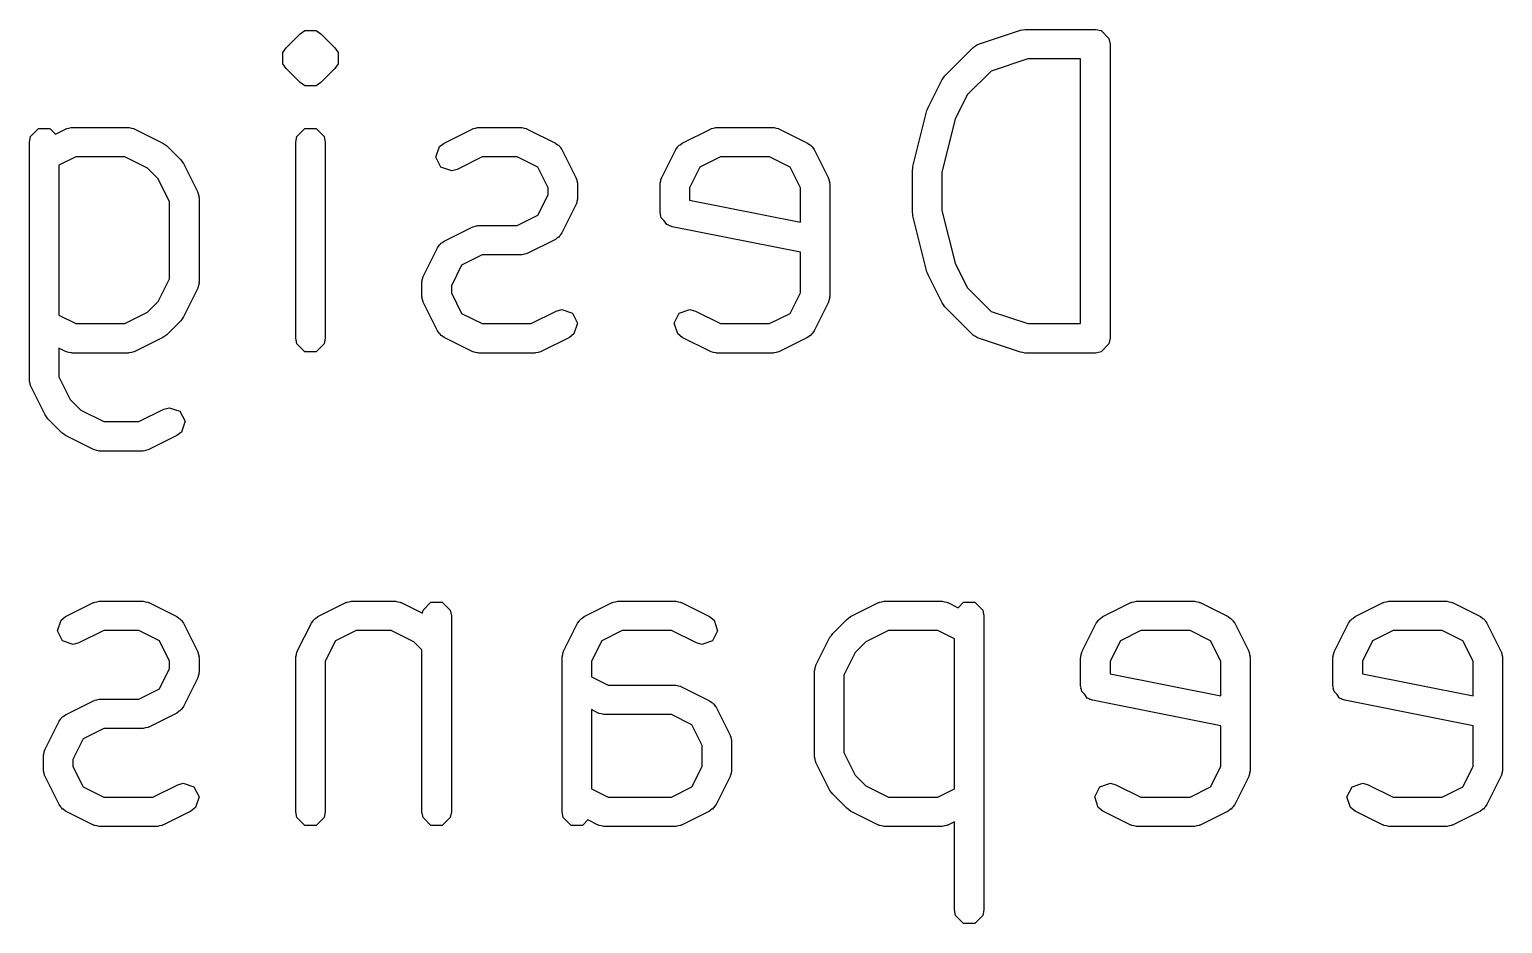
# Model space of a CAD drawing. Extents: x 104 to 228, y -134 to -58.
# Drawn here: x 177.08 to 182.08, y -120.5 to -117.46 of the extents above; entities that cross this region are included whole.
import ezdxf

# ---------------------------------------------------------------- set-up
doc = ezdxf.new("R2010")
doc.units = 0
doc.layers.add('BLACK', color=7, linetype='CONTINUOUS')

msp = doc.modelspace()

# ---------------------------------------------------------------- linework, layer by layer
at = {"layer": 'BLACK', "linetype": 'CONTINUOUS'}
for p, q in [((177.950759, -117.524739), (177.998377, -117.47712)), ((177.998377, -117.47712), (178.014598, -117.466281)), ((178.014598, -117.466281), (178.052867, -117.466281)), ((178.052867, -117.466281), (178.069088, -117.47712)), ((178.069088, -117.47712), (178.116707, -117.524738)), ((180.303637, -117.51266), (180.446493, -117.465041)), ((180.446493, -117.465041), (180.454443, -117.464038)), ((180.454443, -117.464038), (180.462305, -117.462475)), ((180.462305, -117.462475), (180.7004, -117.462475)), ((180.7004, -117.462475), (180.719534, -117.466281)), ((180.719534, -117.466281), (180.746594, -117.493341)), ((180.746594, -117.493341), (180.7504, -117.512475)), ((177.93992, -117.54096), (177.939921, -117.540959)), ((177.93992, -117.579228), (177.93992, -117.54096)), ((177.939921, -117.540959), (177.950759, -117.524739)), ((178.116707, -117.524738), (178.127546, -117.540959)), ((178.127546, -117.540959), (178.127546, -117.54096)), ((178.127546, -117.54096), (178.127546, -117.579229)), ((180.188855, -117.619977), (180.284093, -117.524739)), ((180.284093, -117.524739), (180.286174, -117.523348)), ((180.286174, -117.523348), (180.286688, -117.522321)), ((180.286688, -117.522321), (180.293653, -117.51835)), ((180.293653, -117.51835), (180.300314, -117.5139)), ((180.300314, -117.5139), (180.301462, -117.5139)), ((180.301462, -117.5139), (180.303637, -117.51266)), ((180.7504, -117.512475), (180.7504, -118.512475)), ((177.950759, -117.595449), (177.93992, -117.579228)), ((177.998377, -117.643068), (177.950759, -117.595449)), ((178.116707, -117.59545), (178.069088, -117.643068)), ((178.127546, -117.579229), (178.116707, -117.59545)), ((180.346456, -117.603795), (180.265303, -117.684949)), ((180.470418, -117.562475), (180.346456, -117.603795)), ((180.6504, -117.562475), (180.470418, -117.562475)), ((180.6504, -118.462475), (180.6504, -117.562475)), ((178.014598, -117.653907), (177.998377, -117.643068)), ((178.014599, -117.653907), (178.014598, -117.653907)), ((178.052867, -117.653907), (178.014599, -117.653907)), ((178.069088, -117.643068), (178.052867, -117.653907)), ((180.13187, -117.728209), (180.179488, -117.632972)), ((180.179488, -117.632972), (180.184403, -117.626638)), ((180.184403, -117.626638), (180.188855, -117.619977)), ((180.265303, -117.684949), (180.223767, -117.768021)), ((180.080465, -117.928919), (180.128084, -117.738443)), ((180.128084, -117.738443), (180.130423, -117.73349)), ((180.130423, -117.73349), (180.13187, -117.728209)), ((177.082778, -117.826674), (177.109838, -117.799614)), ((177.109838, -117.799614), (177.148106, -117.799614)), ((177.148106, -117.799614), (177.167002, -117.81851)), ((177.167002, -117.81851), (177.201849, -117.801087)), ((177.201849, -117.801087), (177.204264, -117.800425)), ((177.204264, -117.800425), (177.205076, -117.799614)), ((177.205076, -117.799614), (177.212937, -117.79805)), ((177.212937, -117.79805), (177.220665, -117.795934)), ((177.220665, -117.795934), (177.221753, -117.796296)), ((177.221753, -117.796296), (177.22421, -117.795808)), ((177.22421, -117.795808), (177.414686, -117.795808)), ((177.414686, -117.795808), (177.417142, -117.796296)), ((177.417142, -117.796296), (177.418231, -117.795934)), ((177.418231, -117.795934), (177.425958, -117.79805)), ((177.425958, -117.79805), (177.43382, -117.799614)), ((177.43382, -117.799614), (177.434631, -117.800425)), ((177.434631, -117.800425), (177.437047, -117.801087)), ((177.437047, -117.801087), (177.532284, -117.848705)), ((177.987539, -117.826674), (178.014599, -117.799614)), ((178.014599, -117.799614), (178.052867, -117.799614)), ((178.052867, -117.799614), (178.079927, -117.826674)), ((178.487563, -117.848706), (178.582801, -117.801087)), ((178.582801, -117.801087), (178.585216, -117.800425)), ((178.585216, -117.800425), (178.586028, -117.799614)), ((178.586028, -117.799614), (178.593889, -117.79805)), ((178.593889, -117.79805), (178.601617, -117.795934)), ((178.601617, -117.795934), (178.602705, -117.796296)), ((178.602705, -117.796296), (178.605162, -117.795808)), ((178.605162, -117.795808), (178.748019, -117.795808)), ((178.748019, -117.795808), (178.750475, -117.796296)), ((178.750475, -117.796296), (178.751564, -117.795934)), ((178.751564, -117.795934), (178.759291, -117.79805)), ((178.759291, -117.79805), (178.767153, -117.799614)), ((178.767153, -117.799614), (178.767964, -117.800425)), ((178.767964, -117.800425), (178.77038, -117.801087)), ((178.77038, -117.801087), (178.865617, -117.848705)), ((179.297087, -117.848706), (179.392325, -117.801087)), ((179.392325, -117.801087), (179.39474, -117.800425)), ((179.39474, -117.800425), (179.395552, -117.799614)), ((179.395552, -117.799614), (179.403413, -117.79805)), ((179.403413, -117.79805), (179.411141, -117.795934)), ((179.411141, -117.795934), (179.412229, -117.796296)), ((179.412229, -117.796296), (179.414686, -117.795808)), ((179.414686, -117.795808), (179.605162, -117.795808)), ((179.605162, -117.795808), (179.607618, -117.796296)), ((179.607618, -117.796296), (179.608707, -117.795934)), ((179.608707, -117.795934), (179.616434, -117.79805)), ((179.616434, -117.79805), (179.624296, -117.799614)), ((179.624296, -117.799614), (179.625107, -117.800425)), ((179.625107, -117.800425), (179.627523, -117.801087)), ((179.627523, -117.801087), (179.72276, -117.848705)), ((180.223767, -117.768021), (180.178972, -117.947201)), ((177.078972, -117.845808), (177.082778, -117.826674)), ((177.078972, -118.655332), (177.078972, -117.845808)), ((177.532284, -117.848705), (177.538617, -117.85362)), ((177.538617, -117.85362), (177.545279, -117.858072)), ((177.545279, -117.858072), (177.592898, -117.90569)), ((177.983733, -117.845808), (177.987539, -117.826674)), ((177.983733, -118.512475), (177.983733, -117.845808)), ((178.079927, -117.826674), (178.083733, -117.845808)), ((178.083733, -117.845808), (178.083733, -118.512475)), ((178.46005, -117.896972), (178.472151, -117.860667)), ((178.472151, -117.860667), (178.487563, -117.848706)), ((178.865617, -117.848705), (178.873481, -117.854808)), ((178.873481, -117.854808), (178.876017, -117.855654)), ((178.876017, -117.855654), (178.878208, -117.858477)), ((178.878208, -117.858477), (178.881029, -117.860667)), ((178.881029, -117.860667), (178.881873, -117.8632)), ((179.280829, -117.863202), (179.281675, -117.860667)), ((179.281675, -117.860667), (179.284498, -117.858475)), ((179.284498, -117.858475), (179.286688, -117.855655)), ((179.286688, -117.855655), (179.289221, -117.85481)), ((179.289221, -117.85481), (179.297087, -117.848706)), ((179.72276, -117.848705), (179.730624, -117.854808)), ((179.730624, -117.854808), (179.73316, -117.855654)), ((179.73316, -117.855654), (179.735351, -117.858477)), ((179.735351, -117.858477), (179.738172, -117.860667)), ((179.738172, -117.860667), (179.739016, -117.8632)), ((177.236014, -117.895808), (177.178972, -117.924328)), ((177.402883, -117.895808), (177.236014, -117.895808)), ((177.480306, -117.934519), (177.402883, -117.895808)), ((177.592898, -117.90569), (177.597352, -117.912356)), ((178.477164, -117.9312), (178.46005, -117.896972)), ((178.616966, -117.895808), (178.532285, -117.938148)), ((178.736216, -117.895808), (178.616966, -117.895808)), ((178.805989, -117.930694), (178.736216, -117.895808)), ((178.881873, -117.8632), (178.887978, -117.871066)), ((178.887978, -117.871066), (178.935597, -117.966304)), ((179.227108, -117.966304), (179.274726, -117.871067)), ((179.274726, -117.871067), (179.280829, -117.863202)), ((179.42649, -117.895808), (179.356715, -117.930694)), ((179.593359, -117.895808), (179.42649, -117.895808)), ((179.663132, -117.930694), (179.593359, -117.895808)), ((179.739016, -117.8632), (179.745121, -117.871066)), ((179.745121, -117.871066), (179.79274, -117.966304)), ((177.178972, -117.924328), (177.178972, -118.433954)), ((177.51645, -117.970664), (177.480306, -117.934519)), ((177.597352, -117.912356), (177.602264, -117.918685)), ((177.602264, -117.918685), (177.649883, -118.013923)), ((178.513469, -117.943301), (178.477164, -117.9312)), ((178.532285, -117.938148), (178.513469, -117.943301)), ((178.840876, -118.000468), (178.805989, -117.930694)), ((179.356715, -117.930694), (179.321829, -118.000468)), ((179.698019, -118.000468), (179.663132, -117.930694)), ((180.078972, -117.941046), (180.080167, -117.935036)), ((180.078972, -118.083903), (180.078972, -117.941046)), ((180.080167, -117.935036), (180.080465, -117.928919)), ((180.178972, -117.947201), (180.178972, -118.077748)), ((177.555162, -118.048087), (177.51645, -117.970664)), ((178.840876, -118.02448), (178.840876, -118.000468)), ((178.935597, -117.966304), (178.936258, -117.968719)), ((178.936258, -117.968719), (178.93707, -117.969531)), ((178.93707, -117.969531), (178.938633, -117.977392)), ((178.938633, -117.977392), (178.94075, -117.98512)), ((178.94075, -117.98512), (178.940387, -117.986208)), ((178.940387, -117.986208), (178.940876, -117.988665)), ((178.940876, -117.988665), (178.940876, -118.036284)), ((179.221829, -117.988665), (179.222317, -117.986208)), ((179.221829, -118.083903), (179.221829, -117.988665)), ((179.221955, -117.98512), (179.224071, -117.977392)), ((179.222317, -117.986208), (179.221955, -117.98512)), ((179.224071, -117.977392), (179.225635, -117.969531)), ((179.225635, -117.969531), (179.226446, -117.968719)), ((179.226446, -117.968719), (179.227108, -117.966304)), ((179.321829, -118.000468), (179.321829, -118.042912)), ((179.698019, -118.11815), (179.698019, -118.000468)), ((179.79274, -117.966304), (179.793401, -117.968719)), ((179.793401, -117.968719), (179.794213, -117.969531)), ((179.794213, -117.969531), (179.795776, -117.977392)), ((179.795776, -117.977392), (179.797893, -117.98512)), ((179.797893, -117.98512), (179.79753, -117.986208)), ((179.79753, -117.986208), (179.798019, -117.988665)), ((179.798019, -117.988665), (179.798019, -118.369617)), ((177.555162, -118.310194), (177.555162, -118.048087)), ((177.649883, -118.013923), (177.650544, -118.016338)), ((177.650544, -118.016338), (177.651356, -118.01715)), ((177.651356, -118.01715), (177.652919, -118.025011)), ((177.652919, -118.025011), (177.655036, -118.032739)), ((177.655036, -118.032739), (177.654673, -118.033827)), ((177.654673, -118.033827), (177.655162, -118.036284)), ((177.655162, -118.036284), (177.655162, -118.321998)), ((178.805989, -118.094254), (178.840876, -118.02448)), ((178.935597, -118.058645), (178.887978, -118.153883)), ((178.936258, -118.056229), (178.935597, -118.058645)), ((178.93707, -118.055418), (178.936258, -118.056229)), ((178.938633, -118.047556), (178.93707, -118.055418)), ((178.94075, -118.039829), (178.938633, -118.047556)), ((178.940876, -118.036284), (178.940387, -118.03874)), ((178.940387, -118.03874), (178.94075, -118.039829)), ((179.321829, -118.042912), (179.698019, -118.11815)), ((178.736216, -118.129141), (178.805989, -118.094254)), ((179.22327, -118.091151), (179.221829, -118.083903)), ((179.22278, -118.093606), (179.22327, -118.091151)), ((179.224175, -118.095699), (179.22278, -118.093606)), ((179.225635, -118.103037), (179.224175, -118.095699)), ((179.235931, -118.113333), (179.225635, -118.103037)), ((180.080167, -118.089912), (180.078972, -118.083903)), ((180.080465, -118.09603), (180.080167, -118.089912)), ((180.128084, -118.286506), (180.080465, -118.09603)), ((180.178972, -118.077748), (180.223767, -118.256928)), ((178.487563, -118.182039), (178.582801, -118.13442)), ((178.582801, -118.13442), (178.585216, -118.133758)), ((178.585216, -118.133758), (178.586028, -118.132947)), ((178.586028, -118.132947), (178.593889, -118.131383)), ((178.593889, -118.131383), (178.601617, -118.129267)), ((178.601617, -118.129267), (178.602705, -118.129629)), ((178.602705, -118.129629), (178.605162, -118.129141)), ((178.605162, -118.129141), (178.736216, -118.129141)), ((178.881873, -118.161748), (178.881029, -118.164282)), ((178.887978, -118.153883), (178.881873, -118.161748)), ((179.244007, -118.125447), (179.235931, -118.113333)), ((179.250915, -118.128317), (179.244007, -118.125447)), ((179.252695, -118.130097), (179.250915, -118.128317)), ((179.255199, -118.130097), (179.252695, -118.130097)), ((179.262023, -118.132932), (179.255199, -118.130097)), ((179.698019, -118.220131), (179.262023, -118.132932)), ((178.417584, -118.299637), (178.465202, -118.2044)), ((178.465202, -118.2044), (178.471305, -118.196535)), ((178.471305, -118.196535), (178.472151, -118.194)), ((178.472151, -118.194), (178.474974, -118.191808)), ((178.474974, -118.191808), (178.477164, -118.188988)), ((178.477164, -118.188988), (178.479697, -118.188143)), ((178.479697, -118.188143), (178.487563, -118.182039)), ((178.865617, -118.176244), (178.77038, -118.223862)), ((178.873481, -118.17014), (178.865617, -118.176244)), ((178.876017, -118.169295), (178.873481, -118.17014)), ((178.878208, -118.166471), (178.876017, -118.169295)), ((178.881029, -118.164282), (178.878208, -118.166471)), ((178.616966, -118.229141), (178.547191, -118.264027)), ((178.748019, -118.229141), (178.616966, -118.229141)), ((178.750475, -118.228652), (178.748019, -118.229141)), ((178.751564, -118.229015), (178.750475, -118.228652)), ((178.759291, -118.226898), (178.751564, -118.229015)), ((178.767153, -118.225335), (178.759291, -118.226898)), ((178.767964, -118.224523), (178.767153, -118.225335)), ((178.77038, -118.223862), (178.767964, -118.224523)), ((179.698019, -118.357813), (179.698019, -118.220131)), ((180.223767, -118.256928), (180.265302, -118.339998)), ((177.51645, -118.387617), (177.555162, -118.310194)), ((178.412431, -118.318453), (178.414547, -118.310725)), ((178.414547, -118.310725), (178.416111, -118.302864)), ((178.416111, -118.302864), (178.416922, -118.302052)), ((178.416922, -118.302052), (178.417584, -118.299637)), ((178.547191, -118.264027), (178.512305, -118.333801)), ((180.130423, -118.291458), (180.128084, -118.286506)), ((180.13187, -118.29674), (180.130423, -118.291458)), ((180.179488, -118.391977), (180.13187, -118.29674)), ((177.649883, -118.344359), (177.602264, -118.439597)), ((177.650544, -118.341943), (177.649883, -118.344359)), ((177.651356, -118.341132), (177.650544, -118.341943)), ((177.652919, -118.33327), (177.651356, -118.341132)), ((177.655036, -118.325543), (177.652919, -118.33327)), ((177.655162, -118.321998), (177.654673, -118.324454)), ((177.654673, -118.324454), (177.655036, -118.325543)), ((178.412305, -118.321998), (178.412793, -118.319541)), ((178.412305, -118.369617), (178.412305, -118.321998)), ((178.412793, -118.319541), (178.412431, -118.318453)), ((178.512305, -118.333801), (178.512305, -118.357815)), ((178.512305, -118.357815), (178.547191, -118.427588)), ((179.663132, -118.427588), (179.698019, -118.357813)), ((180.265302, -118.339998), (180.346458, -118.421155)), ((177.480304, -118.423764), (177.51645, -118.387617)), ((178.412793, -118.372073), (178.412305, -118.369617)), ((178.412431, -118.373161), (178.412793, -118.372073)), ((178.414546, -118.380885), (178.412431, -118.373161)), ((178.416111, -118.388751), (178.414546, -118.380885)), ((178.416922, -118.389562), (178.416111, -118.388751)), ((178.417584, -118.391977), (178.416922, -118.389562)), ((178.465202, -118.487216), (178.417584, -118.391977)), ((179.79274, -118.391978), (179.745121, -118.487216)), ((179.793401, -118.389562), (179.79274, -118.391978)), ((179.794213, -118.388751), (179.793401, -118.389562)), ((179.795776, -118.380889), (179.794213, -118.388751)), ((179.797893, -118.373162), (179.795776, -118.380889)), ((179.798019, -118.369617), (179.79753, -118.372073)), ((179.79753, -118.372073), (179.797893, -118.373162)), ((180.184399, -118.398305), (180.179488, -118.391977)), ((180.188854, -118.404972), (180.184399, -118.398305)), ((180.284093, -118.500211), (180.188854, -118.404972)), ((177.178972, -118.433954), (177.236014, -118.462475)), ((177.236014, -118.462475), (177.402883, -118.462475)), ((177.402883, -118.462475), (177.480304, -118.423764)), ((177.592899, -118.452591), (177.54528, -118.500211)), ((177.597352, -118.445925), (177.592899, -118.452591)), ((177.602264, -118.439597), (177.597352, -118.445925)), ((178.547191, -118.427588), (178.616966, -118.462475)), ((178.616966, -118.462475), (178.783835, -118.462475)), ((178.783835, -118.462475), (178.868515, -118.420135)), ((178.868515, -118.420135), (178.887331, -118.414982)), ((178.887331, -118.414982), (178.923636, -118.427084)), ((178.923636, -118.427084), (178.94075, -118.461312)), ((178.94075, -118.461312), (178.928648, -118.497616)), ((179.269574, -118.461311), (179.286688, -118.427083)), ((179.281675, -118.497616), (179.269574, -118.461311)), ((179.286688, -118.427083), (179.322993, -118.414982)), ((179.322993, -118.414982), (179.341809, -118.420135)), ((179.341809, -118.420135), (179.42649, -118.462475)), ((179.42649, -118.462475), (179.593359, -118.462475)), ((179.593359, -118.462475), (179.663132, -118.427588)), ((180.346458, -118.421155), (180.470418, -118.462475)), ((180.470418, -118.462475), (180.6504, -118.462475)), ((177.532284, -118.509578), (177.437047, -118.557196)), ((177.538611, -118.504667), (177.532284, -118.509578)), ((177.54528, -118.500211), (177.538611, -118.504667)), ((177.987539, -118.531609), (177.983733, -118.512475)), ((178.083733, -118.512475), (178.079927, -118.531609)), ((178.471305, -118.49508), (178.465202, -118.487216)), ((178.472151, -118.497616), (178.471305, -118.49508)), ((178.474974, -118.499807), (178.472151, -118.497616)), ((178.477164, -118.502628), (178.474974, -118.499807)), ((178.479697, -118.503472), (178.477164, -118.502628)), ((178.487563, -118.509577), (178.479697, -118.503472)), ((178.582801, -118.557196), (178.487563, -118.509577)), ((178.913236, -118.509578), (178.817999, -118.557196)), ((178.928648, -118.497616), (178.913236, -118.509578)), ((179.297087, -118.509577), (179.281675, -118.497616)), ((179.392325, -118.557196), (179.297087, -118.509577)), ((179.72276, -118.509578), (179.627523, -118.557196)), ((179.730626, -118.503472), (179.72276, -118.509578)), ((179.73316, -118.502628), (179.730626, -118.503472)), ((179.735349, -118.499806), (179.73316, -118.502628)), ((179.738172, -118.497616), (179.735349, -118.499806)), ((179.739017, -118.495081), (179.738172, -118.497616)), ((179.745121, -118.487216), (179.739017, -118.495081)), ((180.286174, -118.501601), (180.284093, -118.500211)), ((180.286688, -118.502629), (180.286174, -118.501601)), ((180.293653, -118.506599), (180.286688, -118.502629)), ((180.300314, -118.51105), (180.293653, -118.506599)), ((180.301462, -118.51105), (180.300314, -118.51105)), ((180.303637, -118.51229), (180.301462, -118.51105)), ((180.446493, -118.559909), (180.303637, -118.51229)), ((180.7504, -118.512475), (180.746594, -118.531609)), ((177.201849, -118.557196), (177.178972, -118.545757)), ((177.178972, -118.545757), (177.178972, -118.643529)), ((177.204264, -118.557857), (177.201849, -118.557196)), ((177.205076, -118.558669), (177.204264, -118.557857)), ((177.212937, -118.560232), (177.205076, -118.558669)), ((177.220665, -118.562349), (177.212937, -118.560232)), ((177.221753, -118.561986), (177.220665, -118.562349)), ((177.22421, -118.562475), (177.221753, -118.561986)), ((177.414686, -118.562475), (177.22421, -118.562475)), ((177.417142, -118.561986), (177.414686, -118.562475)), ((177.418231, -118.562349), (177.417142, -118.561986)), ((177.425958, -118.560232), (177.418231, -118.562349)), ((177.43382, -118.558669), (177.425958, -118.560232)), ((177.434631, -118.557857), (177.43382, -118.558669)), ((177.437047, -118.557196), (177.434631, -118.557857)), ((178.014599, -118.558669), (177.987539, -118.531609)), ((178.052867, -118.558669), (178.014599, -118.558669)), ((178.079927, -118.531609), (178.052867, -118.558669)), ((178.585216, -118.557857), (178.582801, -118.557196)), ((178.586028, -118.558669), (178.585216, -118.557857)), ((178.593889, -118.560232), (178.586028, -118.558669)), ((178.601617, -118.562349), (178.593889, -118.560232)), ((178.602705, -118.561986), (178.601617, -118.562349)), ((178.605162, -118.562475), (178.602705, -118.561986)), ((178.795638, -118.562475), (178.605162, -118.562475)), ((178.798094, -118.561986), (178.795638, -118.562475)), ((178.799183, -118.562349), (178.798094, -118.561986)), ((178.80691, -118.560232), (178.799183, -118.562349)), ((178.814772, -118.558669), (178.80691, -118.560232)), ((178.815583, -118.557857), (178.814772, -118.558669)), ((178.817999, -118.557196), (178.815583, -118.557857)), ((179.39474, -118.557857), (179.392325, -118.557196)), ((179.395552, -118.558669), (179.39474, -118.557857)), ((179.403413, -118.560232), (179.395552, -118.558669)), ((179.411141, -118.562349), (179.403413, -118.560232)), ((179.412229, -118.561986), (179.411141, -118.562349)), ((179.414686, -118.562475), (179.412229, -118.561986)), ((179.605162, -118.562475), (179.414686, -118.562475)), ((179.607618, -118.561986), (179.605162, -118.562475)), ((179.608707, -118.562349), (179.607618, -118.561986)), ((179.616434, -118.560232), (179.608707, -118.562349)), ((179.624296, -118.558669), (179.616434, -118.560232)), ((179.625107, -118.557857), (179.624296, -118.558669)), ((179.627523, -118.557196), (179.625107, -118.557857)), ((180.454443, -118.560911), (180.446493, -118.559909)), ((180.462305, -118.562475), (180.454443, -118.560911)), ((180.7004, -118.562475), (180.462305, -118.562475)), ((180.719534, -118.558669), (180.7004, -118.562475)), ((180.746594, -118.531609), (180.719534, -118.558669)), ((177.07946, -118.657788), (177.078972, -118.655332)), ((177.079098, -118.658877), (177.07946, -118.657788)), ((177.081214, -118.666604), (177.079098, -118.658877)), ((177.178972, -118.643529), (177.217683, -118.720952)), ((177.082778, -118.674466), (177.081214, -118.666604)), ((177.083589, -118.675277), (177.082778, -118.674466)), ((177.084251, -118.677693), (177.083589, -118.675277)), ((177.131869, -118.77293), (177.084251, -118.677693)), ((177.217683, -118.720952), (177.253828, -118.757096)), ((177.253828, -118.757096), (177.331252, -118.795808)), ((177.450502, -118.795808), (177.535182, -118.753468)), ((177.535182, -118.753468), (177.553998, -118.748315)), ((177.553998, -118.748315), (177.590303, -118.760417)), ((177.590303, -118.760417), (177.607417, -118.794645)), ((177.136784, -118.779263), (177.131869, -118.77293)), ((177.141236, -118.785925), (177.136784, -118.779263)), ((177.188854, -118.833544), (177.141236, -118.785925)), ((177.331252, -118.795808), (177.450502, -118.795808)), ((177.607417, -118.794645), (177.595315, -118.830949)), ((177.19552, -118.837998), (177.188854, -118.833544)), ((177.201849, -118.84291), (177.19552, -118.837998)), ((177.297087, -118.890529), (177.201849, -118.84291)), ((177.579903, -118.842911), (177.484666, -118.890529)), ((177.595315, -118.830949), (177.579903, -118.842911)), ((177.299502, -118.89119), (177.297087, -118.890529)), ((177.300314, -118.892002), (177.299502, -118.89119)), ((177.308175, -118.893565), (177.300314, -118.892002)), ((177.315903, -118.895682), (177.308175, -118.893565)), ((177.316991, -118.895319), (177.315903, -118.895682)), ((177.319448, -118.895808), (177.316991, -118.895319)), ((177.462305, -118.895808), (177.319448, -118.895808)), ((177.464761, -118.895319), (177.462305, -118.895808)), ((177.46585, -118.895682), (177.464761, -118.895319)), ((177.473577, -118.893565), (177.46585, -118.895682)), ((177.481439, -118.892002), (177.473577, -118.893565)), ((177.48225, -118.89119), (177.481439, -118.892002)), ((177.484666, -118.890529), (177.48225, -118.89119)), ((177.201849, -119.45865), (177.297087, -119.411031)), ((177.297087, -119.411031), (177.299502, -119.410369)), ((177.299502, -119.410369), (177.300314, -119.409558)), ((177.300314, -119.409558), (177.308175, -119.407994)), ((177.308175, -119.407994), (177.315903, -119.405878)), ((177.315903, -119.405878), (177.316991, -119.40624)), ((177.316991, -119.40624), (177.319448, -119.405752)), ((177.319448, -119.405752), (177.462305, -119.405752)), ((177.462305, -119.405752), (177.464761, -119.40624)), ((177.464761, -119.40624), (177.46585, -119.405878)), ((177.46585, -119.405878), (177.473577, -119.407994)), ((177.473577, -119.407994), (177.481439, -119.409558)), ((177.481439, -119.409558), (177.48225, -119.410369)), ((177.48225, -119.410369), (177.484666, -119.411031)), ((177.484666, -119.411031), (177.579903, -119.458649)), ((178.058992, -119.45865), (178.15423, -119.411031)), ((178.15423, -119.411031), (178.156645, -119.410369)), ((178.156645, -119.410369), (178.157457, -119.409558)), ((178.157457, -119.409558), (178.165318, -119.407994)), ((178.165318, -119.407994), (178.173046, -119.405878)), ((178.173046, -119.405878), (178.174134, -119.40624)), ((178.174134, -119.40624), (178.176591, -119.405752)), ((178.176591, -119.405752), (178.319448, -119.405752)), ((178.319448, -119.405752), (178.321904, -119.40624)), ((178.321904, -119.40624), (178.322993, -119.405878)), ((178.322993, -119.405878), (178.33072, -119.407994)), ((178.33072, -119.407994), (178.338582, -119.409558)), ((178.338582, -119.409558), (178.339393, -119.410369)), ((178.339393, -119.410369), (178.341809, -119.411031)), ((178.341809, -119.411031), (178.414018, -119.447135)), ((178.416111, -119.436618), (178.443171, -119.409558)), ((178.443171, -119.409558), (178.481439, -119.409558)), ((178.481439, -119.409558), (178.508499, -119.436618)), ((178.963754, -119.45865), (179.058992, -119.411031)), ((179.058992, -119.411031), (179.061407, -119.410369)), ((179.061407, -119.410369), (179.062219, -119.409558)), ((179.062219, -119.409558), (179.07008, -119.407994)), ((179.07008, -119.407994), (179.077808, -119.405878)), ((179.077808, -119.405878), (179.078896, -119.40624)), ((179.078896, -119.40624), (179.081353, -119.405752)), ((179.081353, -119.405752), (179.271829, -119.405752)), ((179.271829, -119.405752), (179.274285, -119.40624)), ((179.274285, -119.40624), (179.275374, -119.405878)), ((179.275374, -119.405878), (179.283101, -119.407994)), ((179.283101, -119.407994), (179.290963, -119.409558)), ((179.290963, -119.409558), (179.291774, -119.410369)), ((179.291774, -119.410369), (179.29419, -119.411031)), ((179.29419, -119.411031), (179.389427, -119.458649)), ((179.868516, -119.45865), (179.963754, -119.411031)), ((179.963754, -119.411031), (179.966169, -119.410369)), ((179.966169, -119.410369), (179.966981, -119.409558)), ((179.966981, -119.409558), (179.974842, -119.407994)), ((179.974842, -119.407994), (179.98257, -119.405878)), ((179.98257, -119.405878), (179.983658, -119.40624)), ((179.983658, -119.40624), (179.986115, -119.405752)), ((179.986115, -119.405752), (180.176591, -119.405752)), ((180.176591, -119.405752), (180.179047, -119.40624)), ((180.179047, -119.40624), (180.180136, -119.405878)), ((180.180136, -119.405878), (180.187863, -119.407994)), ((180.187863, -119.407994), (180.195725, -119.409558)), ((180.195725, -119.409558), (180.196536, -119.410369)), ((180.196536, -119.410369), (180.198952, -119.411031)), ((180.198952, -119.411031), (180.233798, -119.428454)), ((180.233798, -119.428454), (180.252695, -119.409558)), ((180.252695, -119.409558), (180.290963, -119.409558)), ((180.290963, -119.409558), (180.318023, -119.436618)), ((180.725659, -119.45865), (180.820897, -119.411031)), ((180.820897, -119.411031), (180.823312, -119.410369)), ((180.823312, -119.410369), (180.824124, -119.409558)), ((180.824124, -119.409558), (180.831985, -119.407994)), ((180.831985, -119.407994), (180.839713, -119.405878)), ((180.839713, -119.405878), (180.840801, -119.40624)), ((180.840801, -119.40624), (180.843258, -119.405752)), ((180.843258, -119.405752), (181.033734, -119.405752)), ((181.033734, -119.405752), (181.03619, -119.40624)), ((181.03619, -119.40624), (181.037279, -119.405878)), ((181.037279, -119.405878), (181.045006, -119.407994)), ((181.045006, -119.407994), (181.052868, -119.409558)), ((181.052868, -119.409558), (181.053679, -119.410369)), ((181.053679, -119.410369), (181.056095, -119.411031)), ((181.056095, -119.411031), (181.151332, -119.458649)), ((181.582802, -119.45865), (181.67804, -119.411031)), ((181.67804, -119.411031), (181.680455, -119.410369)), ((181.680455, -119.410369), (181.681267, -119.409558)), ((181.681267, -119.409558), (181.689128, -119.407994)), ((181.689128, -119.407994), (181.696856, -119.405878)), ((181.696856, -119.405878), (181.697944, -119.40624)), ((181.697944, -119.40624), (181.700401, -119.405752)), ((181.700401, -119.405752), (181.890877, -119.405752)), ((181.890877, -119.405752), (181.893333, -119.40624)), ((181.893333, -119.40624), (181.894422, -119.405878)), ((181.894422, -119.405878), (181.902149, -119.407994)), ((181.902149, -119.407994), (181.910011, -119.409558)), ((181.910011, -119.409558), (181.910822, -119.410369)), ((181.910822, -119.410369), (181.913238, -119.411031)), ((181.913238, -119.411031), (182.008475, -119.458649)), ((177.186437, -119.470611), (177.201849, -119.45865)), ((177.579903, -119.458649), (177.587767, -119.464752)), ((178.051126, -119.464754), (178.058992, -119.45865)), ((178.414018, -119.447135), (178.416111, -119.436618)), ((178.508499, -119.436618), (178.512305, -119.455752)), ((178.512305, -119.455752), (178.512305, -120.122419)), ((178.955888, -119.464754), (178.963754, -119.45865)), ((179.389427, -119.458649), (179.404839, -119.470611)), ((179.855521, -119.468016), (179.862187, -119.463561)), ((179.862187, -119.463561), (179.868516, -119.45865)), ((180.318023, -119.436618), (180.321829, -119.455752)), ((180.321829, -119.455752), (180.321829, -120.455752)), ((180.717793, -119.464754), (180.725659, -119.45865)), ((181.151332, -119.458649), (181.159196, -119.464752)), ((181.574936, -119.464754), (181.582802, -119.45865)), ((182.008475, -119.458649), (182.016339, -119.464752)), ((177.174336, -119.506916), (177.186437, -119.470611)), ((177.19145, -119.541144), (177.174336, -119.506916)), ((177.331252, -119.505752), (177.246571, -119.548092)), ((177.450502, -119.505752), (177.331252, -119.505752)), ((177.520275, -119.540638), (177.450502, -119.505752)), ((177.587767, -119.464752), (177.590303, -119.465598)), ((177.590303, -119.465598), (177.592494, -119.468421)), ((177.592494, -119.468421), (177.595315, -119.470611)), ((177.595315, -119.470611), (177.596159, -119.473144)), ((177.596159, -119.473144), (177.602264, -119.48101)), ((177.602264, -119.48101), (177.649883, -119.576248)), ((177.989013, -119.576248), (178.036631, -119.481011)), ((178.036631, -119.481011), (178.042734, -119.473146)), ((178.042734, -119.473146), (178.04358, -119.470611)), ((178.04358, -119.470611), (178.046403, -119.468419)), ((178.046403, -119.468419), (178.048593, -119.465599)), ((178.048593, -119.465599), (178.051126, -119.464754)), ((178.188395, -119.505752), (178.11862, -119.540638)), ((178.307645, -119.505752), (178.188395, -119.505752)), ((178.385068, -119.544463), (178.307645, -119.505752)), ((178.893775, -119.576248), (178.941393, -119.481011)), ((178.941393, -119.481011), (178.947496, -119.473146)), ((178.947496, -119.473146), (178.948342, -119.470611)), ((178.948342, -119.470611), (178.951165, -119.468419)), ((178.951165, -119.468419), (178.953355, -119.465599)), ((178.953355, -119.465599), (178.955888, -119.464754)), ((179.093157, -119.505752), (179.023382, -119.540638)), ((179.260026, -119.505752), (179.093157, -119.505752)), ((179.344706, -119.548092), (179.260026, -119.505752)), ((179.416941, -119.506915), (179.399827, -119.541143)), ((179.404839, -119.470611), (179.416941, -119.506915)), ((179.807903, -119.515635), (179.855521, -119.468016)), ((179.997919, -119.505752), (179.920495, -119.544463)), ((180.164788, -119.505752), (179.997919, -119.505752)), ((180.221829, -119.534272), (180.164788, -119.505752)), ((180.65568, -119.576248), (180.703298, -119.481011)), ((180.703298, -119.481011), (180.709401, -119.473146)), ((180.709401, -119.473146), (180.710247, -119.470611)), ((180.710247, -119.470611), (180.71307, -119.468419)), ((180.71307, -119.468419), (180.71526, -119.465599)), ((180.71526, -119.465599), (180.717793, -119.464754)), ((180.855062, -119.505752), (180.785287, -119.540638)), ((181.021931, -119.505752), (180.855062, -119.505752)), ((181.091704, -119.540638), (181.021931, -119.505752)), ((181.159196, -119.464752), (181.161732, -119.465598)), ((181.161732, -119.465598), (181.163923, -119.468421)), ((181.163923, -119.468421), (181.166744, -119.470611)), ((181.166744, -119.470611), (181.167588, -119.473144)), ((181.167588, -119.473144), (181.173693, -119.48101)), ((181.173693, -119.48101), (181.221312, -119.576248)), ((181.512823, -119.576248), (181.560441, -119.481011)), ((181.560441, -119.481011), (181.566544, -119.473146)), ((181.566544, -119.473146), (181.56739, -119.470611)), ((181.56739, -119.470611), (181.570213, -119.468419)), ((181.570213, -119.468419), (181.572403, -119.465599)), ((181.572403, -119.465599), (181.574936, -119.464754)), ((181.712205, -119.505752), (181.64243, -119.540638)), ((181.879074, -119.505752), (181.712205, -119.505752)), ((181.948847, -119.540638), (181.879074, -119.505752)), ((182.016339, -119.464752), (182.018875, -119.465598)), ((182.018875, -119.465598), (182.021066, -119.468421)), ((182.021066, -119.468421), (182.023887, -119.470611)), ((182.023887, -119.470611), (182.024731, -119.473144)), ((182.024731, -119.473144), (182.030836, -119.48101)), ((182.030836, -119.48101), (182.078455, -119.576248)), ((177.227755, -119.553245), (177.19145, -119.541144)), ((177.246571, -119.548092), (177.227755, -119.553245)), ((177.555162, -119.610412), (177.520275, -119.540638)), ((178.11862, -119.540638), (178.083734, -119.610412)), ((178.412305, -119.5717), (178.385068, -119.544463)), ((179.023382, -119.540638), (178.988496, -119.610412)), ((179.363522, -119.553245), (179.344706, -119.548092)), ((179.399827, -119.541143), (179.363522, -119.553245)), ((179.750918, -119.623867), (179.798536, -119.52863)), ((179.798536, -119.52863), (179.803451, -119.522296)), ((179.803451, -119.522296), (179.807903, -119.515635)), ((179.920495, -119.544463), (179.88435, -119.580607)), ((180.221829, -120.043898), (180.221829, -119.534272)), ((180.785287, -119.540638), (180.750401, -119.610412)), ((181.126591, -119.610412), (181.091704, -119.540638)), ((181.64243, -119.540638), (181.607544, -119.610412)), ((181.983734, -119.610412), (181.948847, -119.540638)), ((177.555162, -119.634424), (177.555162, -119.610412)), ((177.649883, -119.576248), (177.650544, -119.578663)), ((177.650544, -119.578663), (177.651356, -119.579475)), ((177.651356, -119.579475), (177.652919, -119.587336)), ((177.652919, -119.587336), (177.655036, -119.595064)), ((177.655036, -119.595064), (177.654673, -119.596152)), ((177.654673, -119.596152), (177.655162, -119.598609)), ((177.655162, -119.598609), (177.655162, -119.646228)), ((177.983734, -119.598609), (177.984222, -119.596152)), ((177.983734, -120.122419), (177.983734, -119.598609)), ((177.98386, -119.595064), (177.985976, -119.587336)), ((177.984222, -119.596152), (177.98386, -119.595064)), ((177.985976, -119.587336), (177.98754, -119.579475)), ((177.98754, -119.579475), (177.988351, -119.578663)), ((177.988351, -119.578663), (177.989013, -119.576248)), ((178.083734, -119.610412), (178.083734, -120.122419)), ((178.412305, -120.122419), (178.412305, -119.5717)), ((178.888496, -119.598609), (178.888984, -119.596152)), ((178.888496, -120.122419), (178.888496, -119.598609)), ((178.888622, -119.595064), (178.890738, -119.587336)), ((178.888984, -119.596152), (178.888622, -119.595064)), ((178.890738, -119.587336), (178.892302, -119.579475)), ((178.892302, -119.579475), (178.893113, -119.578663)), ((178.893113, -119.578663), (178.893775, -119.576248)), ((178.988496, -119.610412), (178.988496, -119.662945)), ((179.88435, -119.580607), (179.845639, -119.658031)), ((180.650401, -119.598609), (180.650889, -119.596152)), ((180.650401, -119.693847), (180.650401, -119.598609)), ((180.650527, -119.595064), (180.652643, -119.587336)), ((180.650889, -119.596152), (180.650527, -119.595064)), ((180.652643, -119.587336), (180.654207, -119.579475)), ((180.654207, -119.579475), (180.655018, -119.578663)), ((180.655018, -119.578663), (180.65568, -119.576248)), ((180.750401, -119.610412), (180.750401, -119.652856)), ((181.126591, -119.728094), (181.126591, -119.610412)), ((181.221312, -119.576248), (181.221973, -119.578663)), ((181.221973, -119.578663), (181.222785, -119.579475)), ((181.222785, -119.579475), (181.224348, -119.587336)), ((181.224348, -119.587336), (181.226465, -119.595064)), ((181.226465, -119.595064), (181.226102, -119.596152)), ((181.226102, -119.596152), (181.226591, -119.598609)), ((181.226591, -119.598609), (181.226591, -119.979561)), ((181.507544, -119.598609), (181.508032, -119.596152)), ((181.507544, -119.693847), (181.507544, -119.598609)), ((181.50767, -119.595064), (181.509786, -119.587336)), ((181.508032, -119.596152), (181.50767, -119.595064)), ((181.509786, -119.587336), (181.51135, -119.579475)), ((181.51135, -119.579475), (181.512161, -119.578663)), ((181.512161, -119.578663), (181.512823, -119.576248)), ((181.607544, -119.610412), (181.607544, -119.652856)), ((181.983734, -119.728094), (181.983734, -119.610412)), ((182.078455, -119.576248), (182.079116, -119.578663)), ((182.079116, -119.578663), (182.079928, -119.579475)), ((182.079928, -119.579475), (182.081491, -119.587336)), ((182.081491, -119.587336), (182.083608, -119.595064)), ((182.083608, -119.595064), (182.083245, -119.596152)), ((182.083245, -119.596152), (182.083734, -119.598609)), ((182.083734, -119.598609), (182.083734, -119.979561)), ((177.520275, -119.704198), (177.555162, -119.634424)), ((177.652919, -119.6575), (177.651356, -119.665362)), ((177.655036, -119.649773), (177.652919, -119.6575)), ((177.655162, -119.646228), (177.654673, -119.648684)), ((177.654673, -119.648684), (177.655036, -119.649773)), ((178.988496, -119.662945), (179.045538, -119.691466)), ((179.745639, -119.646228), (179.746127, -119.643771)), ((179.745639, -119.931942), (179.745639, -119.646228)), ((179.745765, -119.642683), (179.747881, -119.634955)), ((179.746127, -119.643771), (179.745765, -119.642683)), ((179.747881, -119.634955), (179.749445, -119.627094)), ((179.749445, -119.627094), (179.750256, -119.626282)), ((179.750256, -119.626282), (179.750918, -119.623867)), ((179.845639, -119.658031), (179.845639, -119.920139)), ((180.750401, -119.652856), (181.126591, -119.728094)), ((181.607544, -119.652856), (181.983734, -119.728094)), ((177.450502, -119.739085), (177.520275, -119.704198)), ((177.649883, -119.668589), (177.602264, -119.763827)), ((177.650544, -119.666173), (177.649883, -119.668589)), ((177.651356, -119.665362), (177.650544, -119.666173)), ((179.045538, -119.691466), (179.271829, -119.691466)), ((179.271829, -119.691466), (179.274285, -119.691954)), ((179.274285, -119.691954), (179.275374, -119.691592)), ((179.275374, -119.691592), (179.283101, -119.693708)), ((179.283101, -119.693708), (179.290963, -119.695272)), ((179.290963, -119.695272), (179.291774, -119.696083)), ((179.291774, -119.696083), (179.29419, -119.696745)), ((179.29419, -119.696745), (179.389427, -119.744363)), ((180.651842, -119.701095), (180.650401, -119.693847)), ((180.651352, -119.70355), (180.651842, -119.701095)), ((180.652747, -119.705643), (180.651352, -119.70355)), ((180.654207, -119.712981), (180.652747, -119.705643)), ((180.664503, -119.723277), (180.654207, -119.712981)), ((181.508985, -119.701095), (181.507544, -119.693847)), ((181.508495, -119.70355), (181.508985, -119.701095)), ((181.50989, -119.705643), (181.508495, -119.70355)), ((181.51135, -119.712981), (181.50989, -119.705643)), ((181.521646, -119.723277), (181.51135, -119.712981)), ((177.201849, -119.791983), (177.297087, -119.744364)), ((177.297087, -119.744364), (177.299502, -119.743702)), ((177.299502, -119.743702), (177.300314, -119.742891)), ((177.300314, -119.742891), (177.308175, -119.741327)), ((177.308175, -119.741327), (177.315903, -119.739211)), ((177.315903, -119.739211), (177.316991, -119.739573)), ((177.316991, -119.739573), (177.319448, -119.739085)), ((177.319448, -119.739085), (177.450502, -119.739085)), ((177.602264, -119.763827), (177.596159, -119.771692)), ((179.389427, -119.744363), (179.397291, -119.750466)), ((179.397291, -119.750466), (179.399827, -119.751312)), ((179.399827, -119.751312), (179.402018, -119.754135)), ((179.402018, -119.754135), (179.404839, -119.756325)), ((179.404839, -119.756325), (179.405683, -119.758858)), ((179.405683, -119.758858), (179.411788, -119.766724)), ((180.672579, -119.735391), (180.664503, -119.723277)), ((180.679487, -119.738261), (180.672579, -119.735391)), ((180.681267, -119.740041), (180.679487, -119.738261)), ((180.683771, -119.740041), (180.681267, -119.740041)), ((180.690595, -119.742876), (180.683771, -119.740041)), ((181.126591, -119.830075), (180.690595, -119.742876)), ((181.529722, -119.735391), (181.521646, -119.723277)), ((181.53663, -119.738261), (181.529722, -119.735391)), ((181.53841, -119.740041), (181.53663, -119.738261)), ((181.540914, -119.740041), (181.53841, -119.740041)), ((181.547738, -119.742876), (181.540914, -119.740041)), ((181.983734, -119.830075), (181.547738, -119.742876)), ((177.179488, -119.814344), (177.185591, -119.806479)), ((177.185591, -119.806479), (177.186437, -119.803944)), ((177.186437, -119.803944), (177.18926, -119.801752)), ((177.18926, -119.801752), (177.19145, -119.798932)), ((177.19145, -119.798932), (177.193983, -119.798087)), ((177.193983, -119.798087), (177.201849, -119.791983)), ((177.579903, -119.786188), (177.484666, -119.833806)), ((177.587767, -119.780084), (177.579903, -119.786188)), ((177.590303, -119.779239), (177.587767, -119.780084)), ((177.592494, -119.776415), (177.590303, -119.779239)), ((177.595315, -119.774226), (177.592494, -119.776415)), ((177.596159, -119.771692), (177.595315, -119.774226)), ((179.011373, -119.786187), (178.988496, -119.774748)), ((178.988496, -119.774748), (178.988496, -120.043898)), ((179.013788, -119.786848), (179.011373, -119.786187)), ((179.0146, -119.78766), (179.013788, -119.786848)), ((179.022461, -119.789223), (179.0146, -119.78766)), ((179.030189, -119.79134), (179.022461, -119.789223)), ((179.031277, -119.790977), (179.030189, -119.79134)), ((179.033734, -119.791466), (179.031277, -119.790977)), ((179.260026, -119.791466), (179.033734, -119.791466)), ((179.329799, -119.826352), (179.260026, -119.791466)), ((179.411788, -119.766724), (179.459407, -119.861962)), ((177.13187, -119.909581), (177.179488, -119.814344)), ((177.331252, -119.839085), (177.261477, -119.873971)), ((177.462305, -119.839085), (177.331252, -119.839085)), ((177.464761, -119.838596), (177.462305, -119.839085)), ((177.46585, -119.838959), (177.464761, -119.838596)), ((177.473577, -119.836842), (177.46585, -119.838959)), ((177.481439, -119.835279), (177.473577, -119.836842)), ((177.48225, -119.834467), (177.481439, -119.835279)), ((177.484666, -119.833806), (177.48225, -119.834467)), ((179.364686, -119.896126), (179.329799, -119.826352)), ((179.459407, -119.861962), (179.460068, -119.864377)), ((181.126591, -119.967757), (181.126591, -119.830075)), ((181.983734, -119.967757), (181.983734, -119.830075)), ((177.128833, -119.920669), (177.130397, -119.912808)), ((177.130397, -119.912808), (177.131208, -119.911996)), ((177.131208, -119.911996), (177.13187, -119.909581)), ((177.261477, -119.873971), (177.226591, -119.943745)), ((179.364686, -119.967757), (179.364686, -119.896126)), ((179.460068, -119.864377), (179.46088, -119.865189)), ((179.46088, -119.865189), (179.462443, -119.87305)), ((179.462443, -119.87305), (179.46456, -119.880778)), ((179.46456, -119.880778), (179.464197, -119.881866)), ((179.464197, -119.881866), (179.464686, -119.884323)), ((179.464686, -119.884323), (179.464686, -119.979561)), ((177.126591, -119.931942), (177.127079, -119.929485)), ((177.126591, -119.979561), (177.126591, -119.931942)), ((177.126717, -119.928397), (177.128833, -119.920669)), ((177.127079, -119.929485), (177.126717, -119.928397)), ((177.226591, -119.943745), (177.226591, -119.967759)), ((179.746127, -119.934398), (179.745639, -119.931942)), ((179.745765, -119.935487), (179.746127, -119.934398)), ((179.747881, -119.943214), (179.745765, -119.935487)), ((179.749445, -119.951076), (179.747881, -119.943214)), ((179.750256, -119.951887), (179.749445, -119.951076)), ((179.750918, -119.954303), (179.750256, -119.951887)), ((179.798536, -120.04954), (179.750918, -119.954303)), ((179.845639, -119.920139), (179.88435, -119.997561)), ((177.127079, -119.982017), (177.126591, -119.979561)), ((177.126717, -119.983105), (177.127079, -119.982017)), ((177.128832, -119.990829), (177.126717, -119.983105)), ((177.130397, -119.998695), (177.128832, -119.990829)), ((177.131208, -119.999506), (177.130397, -119.998695)), ((177.13187, -120.001921), (177.131208, -119.999506)), ((177.179488, -120.09716), (177.13187, -120.001921)), ((177.226591, -119.967759), (177.261477, -120.037532)), ((179.329799, -120.037532), (179.364686, -119.967757)), ((179.459407, -120.001922), (179.411788, -120.09716)), ((179.460068, -119.999506), (179.459407, -120.001922)), ((179.46088, -119.998695), (179.460068, -119.999506)), ((179.462443, -119.990833), (179.46088, -119.998695)), ((179.46456, -119.983106), (179.462443, -119.990833)), ((179.464686, -119.979561), (179.464197, -119.982017)), ((179.464197, -119.982017), (179.46456, -119.983106)), ((179.88435, -119.997561), (179.920496, -120.033708)), ((181.091704, -120.037532), (181.126591, -119.967757)), ((181.221312, -120.001922), (181.173693, -120.09716)), ((181.221973, -119.999506), (181.221312, -120.001922)), ((181.222785, -119.998695), (181.221973, -119.999506)), ((181.224348, -119.990833), (181.222785, -119.998695)), ((181.226465, -119.983106), (181.224348, -119.990833)), ((181.226591, -119.979561), (181.226102, -119.982017)), ((181.226102, -119.982017), (181.226465, -119.983106)), ((181.948847, -120.037532), (181.983734, -119.967757)), ((182.078455, -120.001922), (182.030836, -120.09716)), ((182.079116, -119.999506), (182.078455, -120.001922)), ((182.079928, -119.998695), (182.079116, -119.999506)), ((182.081491, -119.990833), (182.079928, -119.998695)), ((182.083608, -119.983106), (182.081491, -119.990833)), ((182.083734, -119.979561), (182.083245, -119.982017)), ((182.083245, -119.982017), (182.083608, -119.983106)), ((177.261477, -120.037532), (177.331252, -120.072419)), ((177.498121, -120.072419), (177.582801, -120.030079)), ((177.582801, -120.030079), (177.601617, -120.024926)), ((177.601617, -120.024926), (177.637922, -120.037028)), ((177.637922, -120.037028), (177.655036, -120.071256)), ((178.988496, -120.043898), (179.045538, -120.072419)), ((179.260026, -120.072419), (179.329799, -120.037532)), ((179.803447, -120.055868), (179.798536, -120.04954)), ((179.807902, -120.062535), (179.803447, -120.055868)), ((179.855521, -120.110155), (179.807902, -120.062535)), ((179.920496, -120.033708), (179.997919, -120.072419)), ((180.164788, -120.072419), (180.221829, -120.043898)), ((180.698146, -120.071255), (180.71526, -120.037027)), ((180.71526, -120.037027), (180.751565, -120.024926)), ((180.751565, -120.024926), (180.770381, -120.030079)), ((180.770381, -120.030079), (180.855062, -120.072419)), ((181.021931, -120.072419), (181.091704, -120.037532)), ((181.555289, -120.071255), (181.572403, -120.037027)), ((181.572403, -120.037027), (181.608708, -120.024926)), ((181.608708, -120.024926), (181.627524, -120.030079)), ((181.627524, -120.030079), (181.712205, -120.072419)), ((181.879074, -120.072419), (181.948847, -120.037532)), ((177.185591, -120.105024), (177.179488, -120.09716)), ((177.186437, -120.10756), (177.185591, -120.105024)), ((177.18926, -120.109751), (177.186437, -120.10756)), ((177.19145, -120.112572), (177.18926, -120.109751)), ((177.193983, -120.113416), (177.19145, -120.112572)), ((177.201849, -120.119521), (177.193983, -120.113416)), ((177.331252, -120.072419), (177.498121, -120.072419)), ((177.642934, -120.10756), (177.627522, -120.119522)), ((177.655036, -120.071256), (177.642934, -120.10756)), ((179.045538, -120.072419), (179.260026, -120.072419)), ((179.397293, -120.113416), (179.389427, -120.119522)), ((179.399827, -120.112572), (179.397293, -120.113416)), ((179.402016, -120.10975), (179.399827, -120.112572)), ((179.404839, -120.10756), (179.402016, -120.10975)), ((179.405684, -120.105025), (179.404839, -120.10756)), ((179.411788, -120.09716), (179.405684, -120.105025)), ((179.862187, -120.114609), (179.855521, -120.110155)), ((179.997919, -120.072419), (180.164788, -120.072419)), ((180.710247, -120.10756), (180.698146, -120.071255)), ((180.725659, -120.119521), (180.710247, -120.10756)), ((180.855062, -120.072419), (181.021931, -120.072419)), ((181.159198, -120.113416), (181.151332, -120.119522)), ((181.161732, -120.112572), (181.159198, -120.113416)), ((181.163921, -120.10975), (181.161732, -120.112572)), ((181.166744, -120.10756), (181.163921, -120.10975)), ((181.167589, -120.105025), (181.166744, -120.10756)), ((181.173693, -120.09716), (181.167589, -120.105025)), ((181.56739, -120.10756), (181.555289, -120.071255)), ((181.582802, -120.119521), (181.56739, -120.10756)), ((181.712205, -120.072419), (181.879074, -120.072419)), ((182.016341, -120.113416), (182.008475, -120.119522)), ((182.018875, -120.112572), (182.016341, -120.113416)), ((182.021064, -120.10975), (182.018875, -120.112572)), ((182.023887, -120.10756), (182.021064, -120.10975)), ((182.024732, -120.105025), (182.023887, -120.10756)), ((182.030836, -120.09716), (182.024732, -120.105025)), ((177.297087, -120.16714), (177.201849, -120.119521)), ((177.627522, -120.119522), (177.532285, -120.16714)), ((177.98754, -120.141553), (177.983734, -120.122419)), ((178.0146, -120.168613), (177.98754, -120.141553)), ((178.079928, -120.141553), (178.052868, -120.168613)), ((178.083734, -120.122419), (178.079928, -120.141553)), ((178.416111, -120.141553), (178.412305, -120.122419)), ((178.443171, -120.168613), (178.416111, -120.141553)), ((178.508499, -120.141553), (178.481439, -120.168613)), ((178.512305, -120.122419), (178.508499, -120.141553)), ((178.892302, -120.141553), (178.888496, -120.122419)), ((178.919362, -120.168613), (178.892302, -120.141553)), ((178.976526, -120.149716), (178.95763, -120.168613)), ((179.011373, -120.16714), (178.976526, -120.149716)), ((179.389427, -120.119522), (179.29419, -120.16714)), ((179.868516, -120.119521), (179.862187, -120.114609)), ((179.963754, -120.16714), (179.868516, -120.119521)), ((180.221829, -120.155701), (180.198952, -120.16714)), ((180.221829, -120.455752), (180.221829, -120.155701)), ((180.820897, -120.16714), (180.725659, -120.119521)), ((181.151332, -120.119522), (181.056095, -120.16714)), ((181.67804, -120.16714), (181.582802, -120.119521)), ((182.008475, -120.119522), (181.913238, -120.16714)), ((177.299502, -120.167801), (177.297087, -120.16714)), ((177.300314, -120.168613), (177.299502, -120.167801)), ((177.308175, -120.170176), (177.300314, -120.168613)), ((177.315903, -120.172293), (177.308175, -120.170176)), ((177.316991, -120.17193), (177.315903, -120.172293)), ((177.319448, -120.172419), (177.316991, -120.17193)), ((177.509924, -120.172419), (177.319448, -120.172419)), ((177.51238, -120.17193), (177.509924, -120.172419)), ((177.513469, -120.172293), (177.51238, -120.17193)), ((177.521196, -120.170176), (177.513469, -120.172293)), ((177.529058, -120.168613), (177.521196, -120.170176)), ((177.529869, -120.167801), (177.529058, -120.168613)), ((177.532285, -120.16714), (177.529869, -120.167801)), ((178.052868, -120.168613), (178.0146, -120.168613)), ((178.481439, -120.168613), (178.443171, -120.168613)), ((178.95763, -120.168613), (178.919362, -120.168613)), ((179.013788, -120.167801), (179.011373, -120.16714)), ((179.0146, -120.168613), (179.013788, -120.167801)), ((179.022461, -120.170176), (179.0146, -120.168613)), ((179.030189, -120.172293), (179.022461, -120.170176)), ((179.031277, -120.17193), (179.030189, -120.172293)), ((179.033734, -120.172419), (179.031277, -120.17193)), ((179.271829, -120.172419), (179.033734, -120.172419)), ((179.274285, -120.17193), (179.271829, -120.172419)), ((179.275374, -120.172293), (179.274285, -120.17193)), ((179.283101, -120.170176), (179.275374, -120.172293)), ((179.290963, -120.168613), (179.283101, -120.170176)), ((179.291774, -120.167801), (179.290963, -120.168613)), ((179.29419, -120.16714), (179.291774, -120.167801)), ((179.966169, -120.167801), (179.963754, -120.16714)), ((179.966981, -120.168613), (179.966169, -120.167801)), ((179.974842, -120.170176), (179.966981, -120.168613)), ((179.98257, -120.172293), (179.974842, -120.170176)), ((179.983658, -120.17193), (179.98257, -120.172293)), ((179.986115, -120.172419), (179.983658, -120.17193)), ((180.176591, -120.172419), (179.986115, -120.172419)), ((180.179047, -120.17193), (180.176591, -120.172419)), ((180.180136, -120.172293), (180.179047, -120.17193)), ((180.187863, -120.170176), (180.180136, -120.172293)), ((180.195725, -120.168613), (180.187863, -120.170176)), ((180.196536, -120.167801), (180.195725, -120.168613)), ((180.198952, -120.16714), (180.196536, -120.167801)), ((180.823312, -120.167801), (180.820897, -120.16714)), ((180.824124, -120.168613), (180.823312, -120.167801)), ((180.831985, -120.170176), (180.824124, -120.168613)), ((180.839713, -120.172293), (180.831985, -120.170176)), ((180.840801, -120.17193), (180.839713, -120.172293)), ((180.843258, -120.172419), (180.840801, -120.17193)), ((181.033734, -120.172419), (180.843258, -120.172419)), ((181.03619, -120.17193), (181.033734, -120.172419)), ((181.037279, -120.172293), (181.03619, -120.17193)), ((181.045006, -120.170176), (181.037279, -120.172293)), ((181.052868, -120.168613), (181.045006, -120.170176)), ((181.053679, -120.167801), (181.052868, -120.168613)), ((181.056095, -120.16714), (181.053679, -120.167801)), ((181.680455, -120.167801), (181.67804, -120.16714)), ((181.681267, -120.168613), (181.680455, -120.167801)), ((181.689128, -120.170176), (181.681267, -120.168613)), ((181.696856, -120.172293), (181.689128, -120.170176)), ((181.697944, -120.17193), (181.696856, -120.172293)), ((181.700401, -120.172419), (181.697944, -120.17193)), ((181.890877, -120.172419), (181.700401, -120.172419)), ((181.893333, -120.17193), (181.890877, -120.172419)), ((181.894422, -120.172293), (181.893333, -120.17193)), ((181.902149, -120.170176), (181.894422, -120.172293)), ((181.910011, -120.168613), (181.902149, -120.170176)), ((181.910822, -120.167801), (181.910011, -120.168613)), ((181.913238, -120.16714), (181.910822, -120.167801)), ((180.225635, -120.474886), (180.221829, -120.455752)), ((180.321829, -120.455752), (180.318023, -120.474886)), ((180.252695, -120.501946), (180.225635, -120.474886)), ((180.290963, -120.501946), (180.252695, -120.501946)), ((180.318023, -120.474886), (180.290963, -120.501946))]:
    msp.add_line(p, q, dxfattribs=at)

doc.saveas('drawing.dxf')
